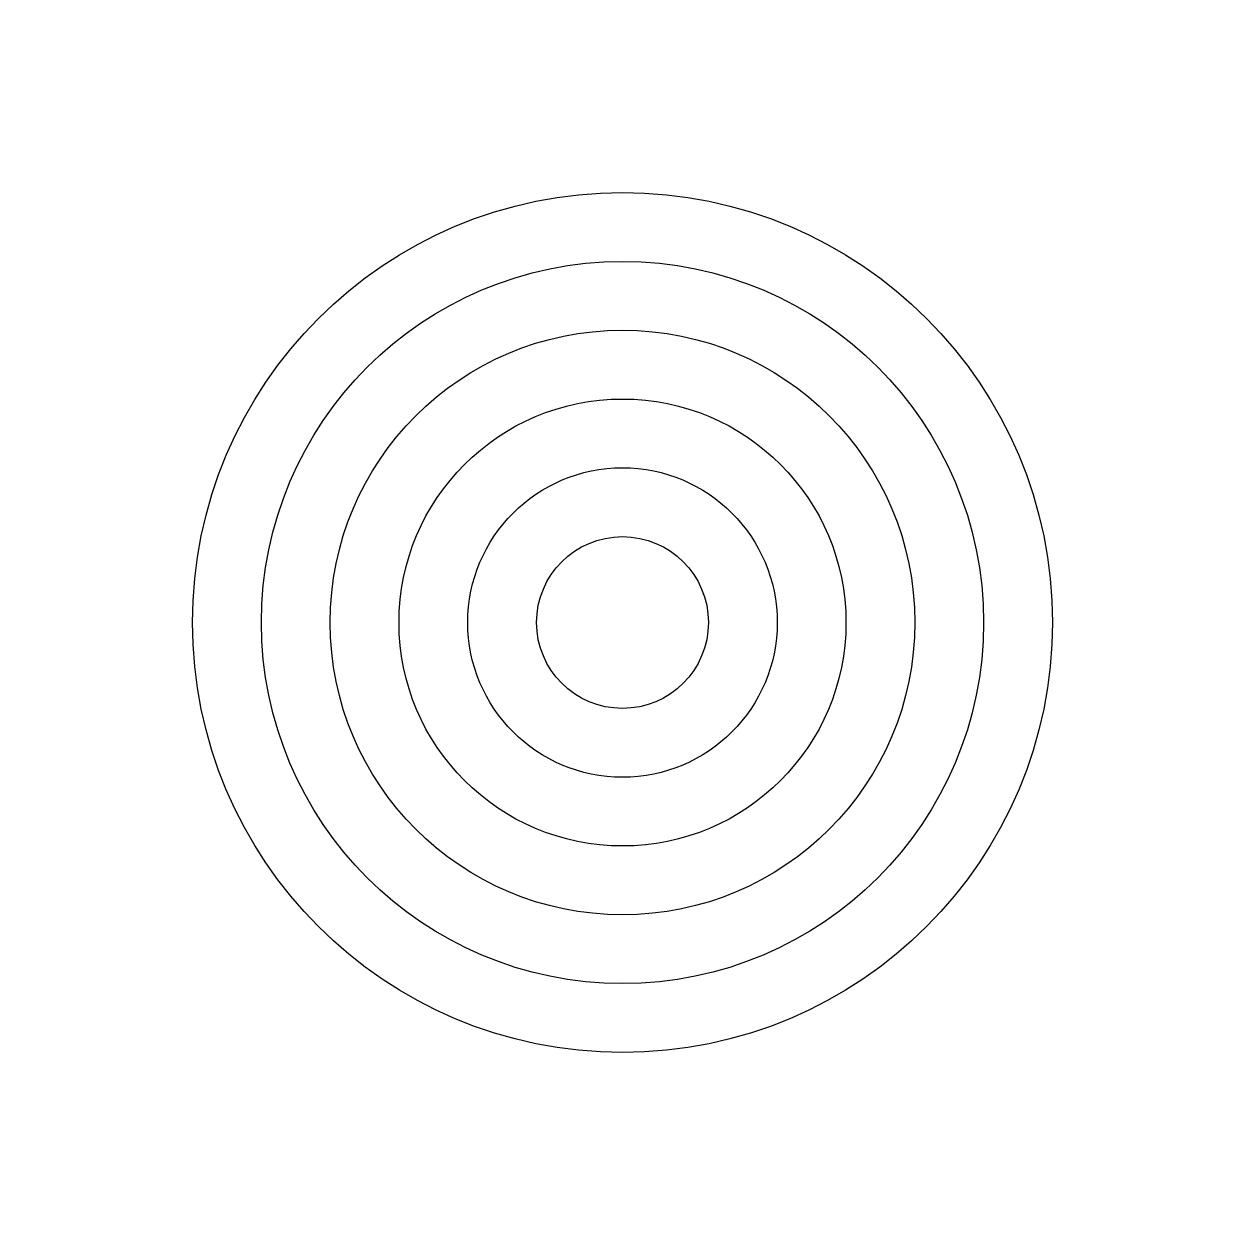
# Model space of a CAD drawing. Header units: inches. Extents: x 36278.72 to 36283.93, y -4906.54 to -4901.32.
import ezdxf

# ---------------------------------------------------------------- set-up
doc = ezdxf.new("R2010")
doc.units = ezdxf.units.IN
doc.header["$LTSCALE"] = 0.375
doc.header["$MEASUREMENT"] = 0
doc.layers.add('FP-N @ 48', color=3, linetype='Continuous')

# ---------------------------------------------------------------- blocks, each defined once
blk = doc.blocks.new('Concealed Pendent Sprinkler')
for radius in [0.03904, 0.03278, 0.02654, 0.02029, 0.01405, 0.0078]:
    blk.add_circle((0, 0), radius)

msp = doc.modelspace()

# ---------------------------------------------------------------- block references
at = {"layer": 'FP-N @ 48', "xscale": 48, "yscale": 48, "zscale": 48, "rotation": 145.1835692771826}
msp.add_blockref('Concealed Pendent Sprinkler', (36281.3243, -4903.9275), dxfattribs=at)

doc.saveas('drawing.dxf')
